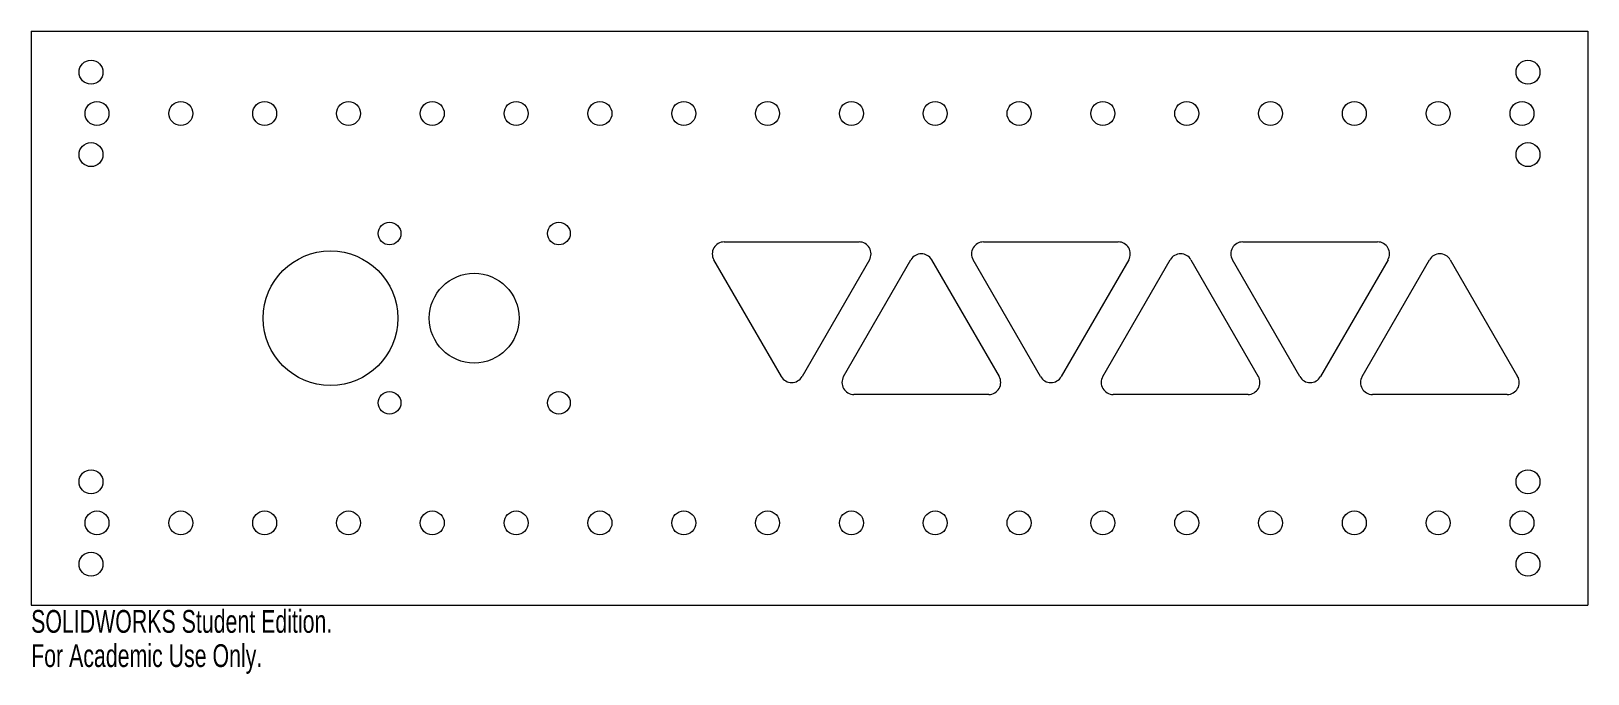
# Model space of a CAD drawing. Header units: inches. Extents: x -6.5 to 6.5, y -3 to 2.4.
import ezdxf

# ---------------------------------------------------------------- set-up
doc = ezdxf.new("R2010")
doc.units = ezdxf.units.IN
doc.header["$MEASUREMENT"] = 0
doc.styles.add('SLDTEXTSTYLE0', font='TXT', dxfattribs={"width": 0.7})

msp = doc.modelspace()

# ---------------------------------------------------------------- linework, layer by layer
at = {"color": 7, "linetype": 'Continuous', "lineweight": 15}
for p, q in [((-6.5, 2.397), (-6.5, -2.397)), ((-6.5, 2.397), (6.5, 2.397)), ((6.5, 2.397), (6.5, -2.397)), ((-0.712, 0.637), (0.414, 0.637)), ((1.453, 0.637), (2.579, 0.637)), ((3.618, 0.637), (4.744, 0.637)), ((-0.235, -0.487), (-0.798, 0.487)), ((0.501, 0.487), (-0.062, -0.487)), ((0.284, -0.487), (0.847, 0.487)), ((1.02, 0.487), (1.583, -0.487)), ((1.93, -0.487), (1.367, 0.487)), ((2.666, 0.487), (2.103, -0.487)), ((2.449, -0.487), (3.012, 0.487)), ((3.185, 0.487), (3.748, -0.487)), ((4.095, -0.487), (3.532, 0.487)), ((4.831, 0.487), (4.268, -0.487)), ((4.614, -0.487), (5.177, 0.487)), ((5.35, 0.487), (5.913, -0.487)), ((1.497, -0.637), (0.371, -0.637)), ((3.662, -0.637), (2.536, -0.637)), ((5.827, -0.637), (4.701, -0.637)), ((-6.5, -2.397), (6.5, -2.397))]:
    msp.add_line(p, q, dxfattribs=at)
for centre, radius in [((-6, 2.054), 0.1), ((6, 2.054), 0.1), ((-5.95, 1.71), 0.1), ((-5.25, 1.71), 0.1), ((-4.55, 1.71), 0.1), ((-3.85, 1.71), 0.1), ((-3.15, 1.71), 0.1), ((-2.45, 1.71), 0.1), ((-1.75, 1.71), 0.1), ((-1.05, 1.71), 0.1), ((-0.35, 1.71), 0.1), ((0.35, 1.71), 0.1), ((1.05, 1.71), 0.1), ((1.75, 1.71), 0.1), ((2.45, 1.71), 0.1), ((3.15, 1.71), 0.1), ((3.85, 1.71), 0.1), ((4.55, 1.71), 0.1), ((5.25, 1.71), 0.1), ((5.95, 1.71), 0.1), ((-6, 1.366), 0.1), ((6, 1.366), 0.1), ((-3.507, 0.707), 0.095), ((-2.093, 0.707), 0.095), ((-4, 0), 0.562), ((-2.8, 0), 0.375), ((-3.507, -0.707), 0.095), ((-2.093, -0.707), 0.095), ((-6, -1.366), 0.1), ((6, -1.366), 0.1), ((-5.95, -1.71), 0.1), ((-5.25, -1.71), 0.1), ((-4.55, -1.71), 0.1), ((-3.85, -1.71), 0.1), ((-3.15, -1.71), 0.1), ((-2.45, -1.71), 0.1), ((-1.75, -1.71), 0.1), ((-1.05, -1.71), 0.1), ((-0.35, -1.71), 0.1), ((0.35, -1.71), 0.1), ((1.05, -1.71), 0.1), ((1.75, -1.71), 0.1), ((2.45, -1.71), 0.1), ((3.15, -1.71), 0.1), ((3.85, -1.71), 0.1), ((4.55, -1.71), 0.1), ((5.25, -1.71), 0.1), ((5.95, -1.71), 0.1), ((-6, -2.054), 0.1), ((6, -2.054), 0.1)]:
    msp.add_circle(centre, radius, dxfattribs=at)
for centre, start, end in [((-0.712, 0.537), 90, 210), ((0.414, 0.537), 330, 90), ((0.934, 0.438), 30, 150), ((1.453, 0.537), 90, 210), ((2.579, 0.537), 330, 90), ((3.099, 0.438), 30, 150), ((3.618, 0.537), 90, 210), ((4.744, 0.537), 330, 90), ((5.264, 0.438), 30, 150), ((-0.149, -0.438), 210, 330), ((0.371, -0.537), 150, 270), ((1.497, -0.537), 270, 30), ((2.016, -0.438), 210, 330), ((2.536, -0.537), 150, 270), ((3.662, -0.537), 270, 30), ((4.181, -0.438), 210, 330), ((4.701, -0.537), 150, 270), ((5.827, -0.537), 270, 30)]:
    msp.add_arc(centre, 0.1, start, end, dxfattribs=at)

# ---------------------------------------------------------------- texts
at = {"color": 7, "linetype": 'Continuous', "char_height": 0.1903, "attachment_point": 1, "style": 'SLDTEXTSTYLE0'}
for s, insert in [('SOLIDWORKS Student Edition.', (-6.5, -2.437)), ('For Academic Use Only.', (-6.5, -2.723))]:
    msp.add_mtext(s, dxfattribs=dict(at, insert=insert))

doc.saveas('drawing.dxf')
